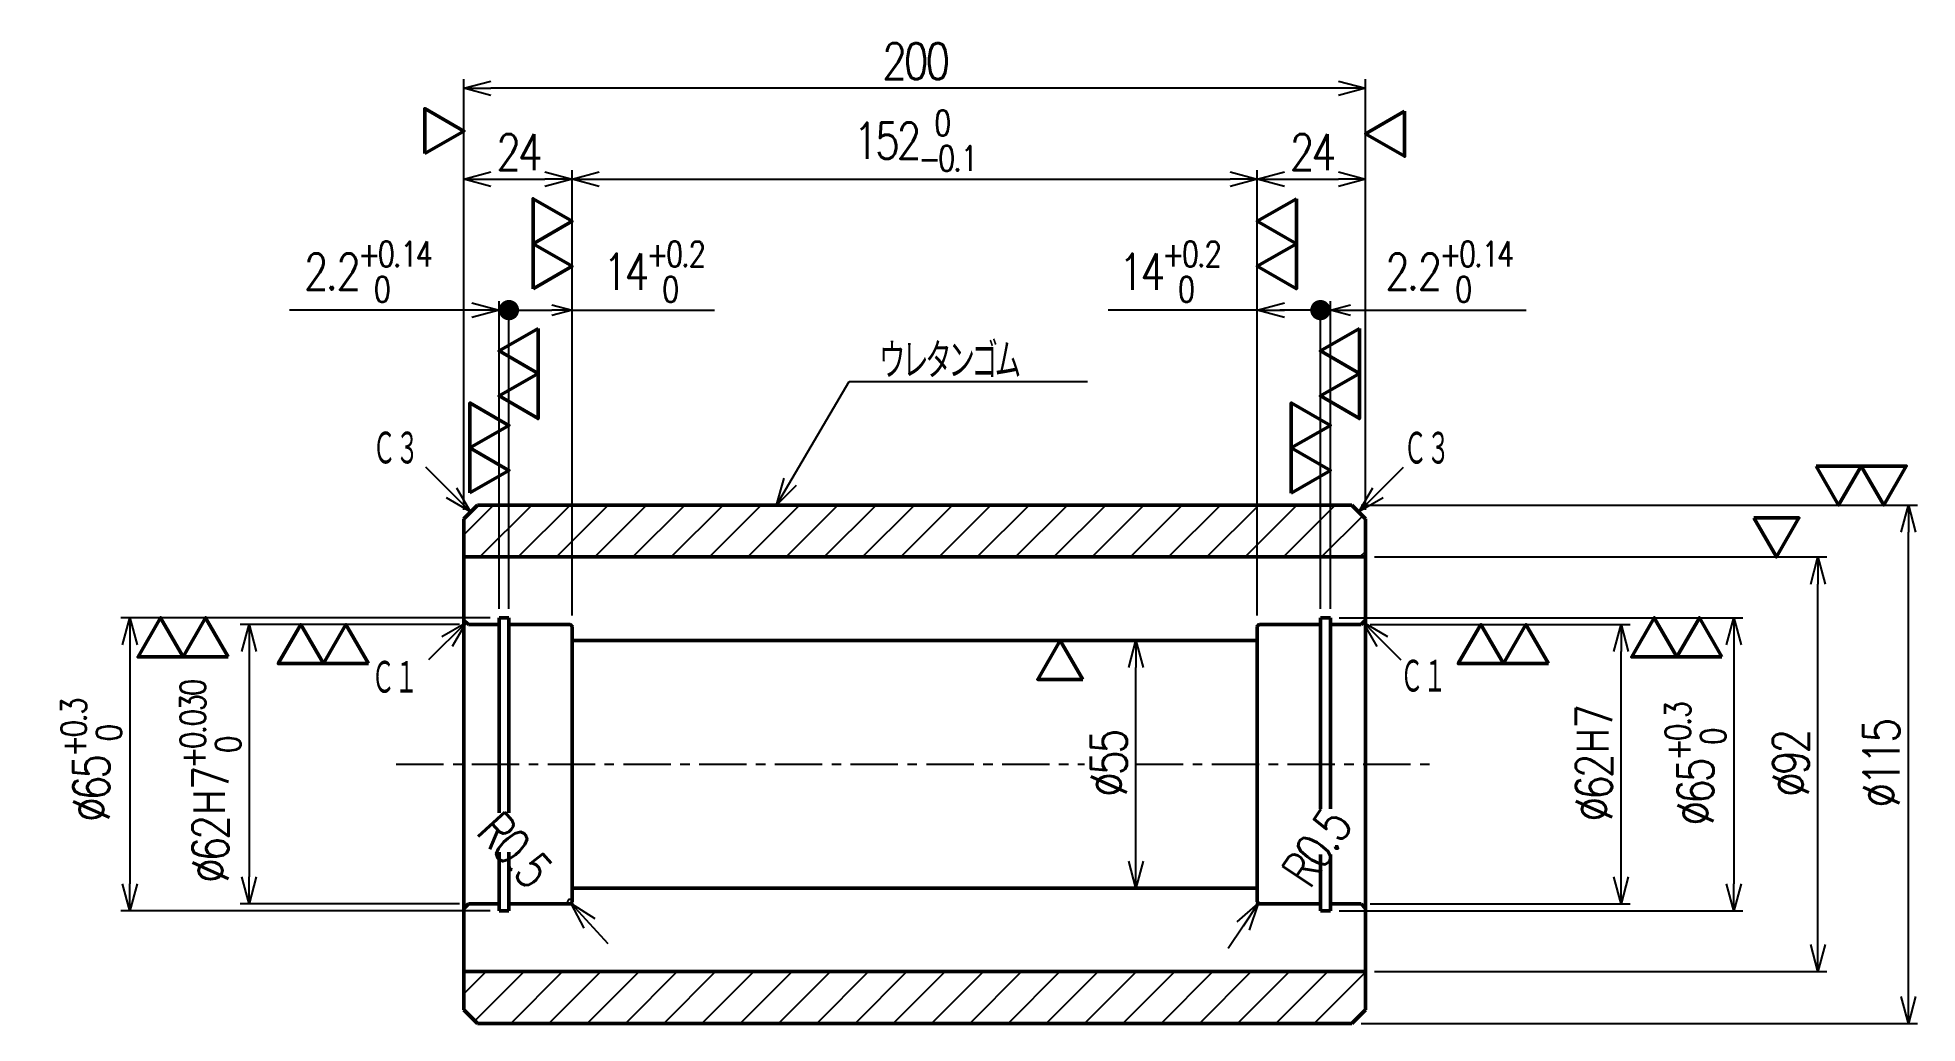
# Model space of a CAD drawing. Header units: millimetres. Extents: x -95 to 322, y -58 to 161.
import ezdxf

# ---------------------------------------------------------------- set-up
doc = ezdxf.new("R2010")
doc.units = ezdxf.units.MM
doc.header["$LTSCALE"] = 0.330709
doc.linetypes.add('CENTER', pattern=[50.8, 31.75, -6.35, 6.35, -6.35])
doc.layers.add('NoLayerName_001', color=7, linetype='Continuous')
doc.layers.add('NoLayerName_002', color=7, linetype='Continuous')
doc.styles.get("Standard").update_dxf_attribs({"font": 'txt', "bigfont": 'extfont2'})
doc.dimstyles.get("Standard").update_dxf_attribs({"dimtxt": 2.5, "dimasz": 2.5, "dimexe": 1.25, "dimexo": 0.625, "dimtad": 1, "dimdec": 3, "dimzin": 0, "dimdsep": 46, "dimtxsty": 'Standard', "dimcen": 2.5, "dimadec": 0, "dimazin": 0, "dimtfac": 0.75, "dimtdec": 3, "dimtmove": 0, "dimatfit": 3, "dimfxl": 1, "dimarcsym": 0})

# ---------------------------------------------------------------- blocks, each defined once
blk = doc.blocks.new('DIM_0002')
at = {"color": 3, "linetype": 'Continuous', "lineweight": 25}
blk.add_line((20.97, 16.37), (12.65, 8.05), dxfattribs=at)
blk.add_lwpolyline([(15.59, 13.26), (20.97, 16.37), (17.86, 10.99)], dxfattribs=at)
at = {"color": 2, "linetype": 'Continuous', "lineweight": 50, "width": 0.583333}
blk.add_text('Ｃ１', height=8, dxfattribs=at).set_placement((0, 0))
blk = doc.blocks.new('_OPEN30')
at = {"color": 0, "linetype": 'ByBlock', "lineweight": -2}
for p, q in [((-1, 0.267949), (0, 0)), ((0, 0), (-1, -0.267949)), ((0, 0), (-1, 0))]:
    blk.add_line(p, q, dxfattribs=at)
blk = doc.blocks.new('*D9')
at = {"layer": 'Defpoints', "color": 0}
for p in [(149.09, 27.5), (176, 27.5), (176, -27.5)]:
    blk.add_point(p, dxfattribs=at)
at = {"layer": 'NoLayerName_001', "color": 0, "linetype": 'Continuous', "lineweight": 25}
blk.add_line((149.09, -21.5), (149.09, 21.5), dxfattribs=at)
at = {"layer": 'NoLayerName_001', "color": 0, "lineweight": 25, "xscale": 6, "yscale": 6, "zscale": 6}
for p, rotation in [((149.09, 27.5), 90), ((149.09, -27.5), 270)]:
    blk.add_blockref('_OPEN30', p, dxfattribs=dict(at, rotation=rotation))
at = {"layer": 'NoLayerName_001', "color": 2, "lineweight": 50, "insert": (143.09, 0), "char_height": 8, "attachment_point": 5, "rotation": 90}
blk.add_mtext('\\W0.8000;\\T0.8750;%%c55', dxfattribs=at)
blk = doc.blocks.new('SX_FinishSymbol_2')
at = {"color": 0, "linetype": 'ByBlock', "lineweight": -2}
for points in [[(-1, 0.866), (-0.5, 0), (0, 0.866)], [(0, 0.866), (0.5, 0), (1, 0.866)]]:
    blk.add_lwpolyline(points, close=True, dxfattribs=at)
blk = doc.blocks.new('DIM_0003')
at = {"color": 3, "linetype": 'Continuous', "lineweight": 25}
blk.add_line((0, 16.13), (8.32, 7.81), dxfattribs=at)
blk.add_lwpolyline([(3.11, 10.75), (0, 16.13), (5.38, 13.02)], dxfattribs=at)
at = {"color": 2, "linetype": 'Continuous', "lineweight": 50, "width": 0.583333}
blk.add_text('Ｃ１', height=8, dxfattribs=at).set_placement((8.19, 0))
blk = doc.blocks.new('*D12')
at = {"layer": 'Defpoints', "color": 0}
for p in [(1, 31), (-47.65, -31), (1, -31)]:
    blk.add_point(p, dxfattribs=at)
at = {"layer": 'NoLayerName_001', "color": 0, "linetype": 'Continuous', "lineweight": 25}
for p, q in [((-1, 31), (-49.65, 31)), ((-47.65, 25), (-47.65, -25)), ((-1, -31), (-49.65, -31))]:
    blk.add_line(p, q, dxfattribs=at)
at = {"layer": 'NoLayerName_001', "color": 0, "lineweight": 25, "xscale": 6, "yscale": 6, "zscale": 6}
for p, rotation in [((-47.65, 31), 90.00000000000001), ((-47.65, -31), 270)]:
    blk.add_blockref('_OPEN30', p, dxfattribs=dict(at, rotation=rotation))
at = {"layer": 'NoLayerName_001', "color": 2, "lineweight": 50, "insert": (-56.19, -3.92), "char_height": 8, "attachment_point": 5, "rotation": 90}
blk.add_mtext('\\A1;\\W0.8000;\\T0.8750;%%c62Ｈ7{{\\H0.70x;\\A1;\\S+0.030^  0;}}', dxfattribs=at)
blk = doc.blocks.new('*D13')
at = {"layer": 'Defpoints', "color": 0}
for p in [(200, 46), (300.35, 46), (200, -46)]:
    blk.add_point(p, dxfattribs=at)
at = {"layer": 'NoLayerName_001', "color": 0, "linetype": 'Continuous', "lineweight": 25}
for p, q in [((202, 46), (302.35, 46)), ((300.35, -40), (300.35, 40)), ((202, -46), (302.35, -46))]:
    blk.add_line(p, q, dxfattribs=at)
at = {"layer": 'NoLayerName_001', "color": 0, "lineweight": 25, "xscale": 6, "yscale": 6, "zscale": 6}
for p, rotation in [((300.35, 46), 90), ((300.35, -46), 270)]:
    blk.add_blockref('_OPEN30', p, dxfattribs=dict(at, rotation=rotation))
at = {"layer": 'NoLayerName_001', "color": 2, "lineweight": 50, "insert": (294.35, 0), "char_height": 8, "attachment_point": 5, "rotation": 90}
blk.add_mtext('\\W0.8000;\\T0.8750;%%c92', dxfattribs=at)
blk = doc.blocks.new('SX_FinishSymbol_1')
at = {"color": 0, "linetype": 'ByBlock', "lineweight": -2}
blk.add_lwpolyline([(-0.5, 0.866), (0, 0), (0.5, 0.866)], close=True, dxfattribs=at)
blk = doc.blocks.new('*D15')
at = {"layer": 'Defpoints', "color": 0}
for p in [(24, 129.85), (0, 57.5), (24, 31)]:
    blk.add_point(p, dxfattribs=at)
at = {"layer": 'NoLayerName_001', "color": 0, "linetype": 'Continuous', "lineweight": 25}
for p, q in [((0, 59.5), (0, 131.85)), ((6, 129.85), (18, 129.85)), ((24, 33), (24, 131.85))]:
    blk.add_line(p, q, dxfattribs=at)
at = {"layer": 'NoLayerName_001', "color": 0, "lineweight": 25, "xscale": 6, "yscale": 6, "zscale": 6, "rotation": 180}
blk.add_blockref('_OPEN30', (0, 129.85), dxfattribs=at)
at = {"layer": 'NoLayerName_001', "color": 0, "lineweight": 25, "xscale": 6, "yscale": 6, "zscale": 6}
blk.add_blockref('_OPEN30', (24, 129.85), dxfattribs=at)
at = {"layer": 'NoLayerName_001', "color": 2, "lineweight": 50, "insert": (12, 135.85), "char_height": 8, "attachment_point": 5}
blk.add_mtext('\\W0.8000;\\T0.8750;24', dxfattribs=at)
blk = doc.blocks.new('*D16')
at = {"layer": 'Defpoints', "color": 0}
for p in [(200, 129.85), (200, 57.5), (176, 31)]:
    blk.add_point(p, dxfattribs=at)
at = {"layer": 'NoLayerName_001', "color": 0, "linetype": 'Continuous', "lineweight": 25}
for p, q in [((176, 33), (176, 131.85)), ((182, 129.85), (194, 129.85)), ((200, 59.5), (200, 131.85))]:
    blk.add_line(p, q, dxfattribs=at)
at = {"layer": 'NoLayerName_001', "color": 0, "lineweight": 25, "xscale": 6, "yscale": 6, "zscale": 6, "rotation": 180}
blk.add_blockref('_OPEN30', (176, 129.85), dxfattribs=at)
at = {"layer": 'NoLayerName_001', "color": 0, "lineweight": 25, "xscale": 6, "yscale": 6, "zscale": 6}
blk.add_blockref('_OPEN30', (200, 129.85), dxfattribs=at)
at = {"layer": 'NoLayerName_001', "color": 2, "lineweight": 50, "insert": (188, 135.85), "char_height": 8, "attachment_point": 5}
blk.add_mtext('\\W0.8000;\\T0.8750;24', dxfattribs=at)
blk = doc.blocks.new('*D17')
at = {"layer": 'Defpoints', "color": 0}
for p in [(192.15, 32.5), (192.15, -32.5), (281.71, -32.5)]:
    blk.add_point(p, dxfattribs=at)
at = {"layer": 'NoLayerName_001', "color": 0, "linetype": 'Continuous', "lineweight": 25}
for p, q in [((194.15, 32.5), (283.71, 32.5)), ((281.71, 26.5), (281.71, -26.5)), ((194.15, -32.5), (283.71, -32.5))]:
    blk.add_line(p, q, dxfattribs=at)
at = {"layer": 'NoLayerName_001', "color": 0, "lineweight": 25, "xscale": 6, "yscale": 6, "zscale": 6}
for p, rotation in [((281.71, 32.5), 90), ((281.71, -32.5), 270)]:
    blk.add_blockref('_OPEN30', p, dxfattribs=dict(at, rotation=rotation))
at = {"layer": 'NoLayerName_001', "color": 2, "lineweight": 50, "insert": (273.18, 0), "char_height": 8, "attachment_point": 5, "rotation": 90}
blk.add_mtext('\\A1;\\W0.8000;\\T0.8750;%%c65{\\H5.600000;\\S+0.3^  0;}', dxfattribs=at)
blk = doc.blocks.new('*D18')
at = {"layer": 'Defpoints', "color": 0}
for p in [(7.85, 32.5), (-74.08, -32.5), (7.85, -32.5)]:
    blk.add_point(p, dxfattribs=at)
at = {"layer": 'NoLayerName_001', "color": 0, "linetype": 'Continuous', "lineweight": 25}
for p, q in [((5.85, 32.5), (-76.08, 32.5)), ((-74.08, 26.5), (-74.08, -26.5)), ((5.85, -32.5), (-76.08, -32.5))]:
    blk.add_line(p, q, dxfattribs=at)
at = {"layer": 'NoLayerName_001', "color": 0, "lineweight": 25, "xscale": 6, "yscale": 6, "zscale": 6}
for p, rotation in [((-74.08, 32.5), 90), ((-74.08, -32.5), 270)]:
    blk.add_blockref('_OPEN30', p, dxfattribs=dict(at, rotation=rotation))
at = {"layer": 'NoLayerName_001', "color": 2, "lineweight": 50, "insert": (-82.62, 0.79), "char_height": 8, "attachment_point": 5, "rotation": 90}
blk.add_mtext('\\A1;\\W0.8000;\\T0.8750;%%c65{\\H5.600000;\\S+0.3^  0;}', dxfattribs=at)
blk = doc.blocks.new('*D20')
at = {"layer": 'Defpoints', "color": 0}
for p in [(10, 100.78), (7.8, 32.5), (10, 32.5)]:
    blk.add_point(p, dxfattribs=at)
at = {"layer": 'NoLayerName_001', "color": 0, "linetype": 'Continuous', "lineweight": 25}
for p, q in [((7.8, 100.78), (-38.65, 100.78)), ((1.8, 100.78), (-4.2, 100.78)), ((7.8, 34.5), (7.8, 102.78)), ((7.8, 100.78), (10, 100.78)), ((10, 34.5), (10, 102.78))]:
    blk.add_line(p, q, dxfattribs=at)
at = {"layer": 'NoLayerName_001', "color": 0, "lineweight": 25, "xscale": 6, "yscale": 6, "zscale": 6}
blk.add_blockref('_OPEN30', (7.8, 100.78), dxfattribs=at)
at = {"layer": 'NoLayerName_001', "color": 2, "lineweight": 50, "insert": (-21.42, 109.31), "char_height": 8, "attachment_point": 5}
blk.add_mtext('\\A1;\\W0.8000;\\T0.8750;2.2{\\H5.600000;\\S+0.14^  0;}', dxfattribs=at)
blk = doc.blocks.new('_NONE')
blk = doc.blocks.new('_DOT')
at = {"color": 0, "linetype": 'ByBlock', "lineweight": -2}
blk.add_line((-0.5, 0), (-1, 0), dxfattribs=at)
at = {"color": 0, "linetype": 'ByBlock', "lineweight": -2, "const_width": 0.5}
blk.add_lwpolyline([(-0.25, 0, 1), (0.25, 0, 1)], format="xyb", close=True, dxfattribs=at)
blk = doc.blocks.new('*D22')
at = {"layer": 'Defpoints', "color": 0}
for p in [(190, 100.78), (190, 32.5), (192.2, 32.5)]:
    blk.add_point(p, dxfattribs=at)
at = {"layer": 'NoLayerName_001', "color": 0, "linetype": 'Continuous', "lineweight": 25}
for p, q in [((185.5, 100.78), (181, 100.78)), ((190, 34.5), (190, 102.78)), ((192.2, 100.78), (190, 100.78)), ((192.2, 34.5), (192.2, 102.78)), ((192.2, 100.78), (235.65, 100.78)), ((196.7, 100.78), (201.2, 100.78))]:
    blk.add_line(p, q, dxfattribs=at)
at = {"layer": 'NoLayerName_001', "color": 0, "lineweight": 25, "xscale": 4.5, "yscale": 4.5, "zscale": 4.5}
blk.add_blockref('_DOT', (190, 100.78), dxfattribs=at)
at = {"layer": 'NoLayerName_001', "color": 0, "lineweight": 25, "xscale": 4.5, "yscale": 4.5, "zscale": 4.5, "rotation": 180}
blk.add_blockref('_OPEN30', (192.2, 100.78), dxfattribs=at)
at = {"layer": 'NoLayerName_001', "color": 2, "lineweight": 50, "insert": (218.42, 109.31), "char_height": 8, "attachment_point": 5}
blk.add_mtext('\\A1;\\W0.8000;\\T0.8750;2.2{\\H5.600000;\\S+0.14^  0;}', dxfattribs=at)
blk = doc.blocks.new('*D23')
at = {"layer": 'Defpoints', "color": 0}
for p in [(24, 100.78), (10, 32.5), (24, 31)]:
    blk.add_point(p, dxfattribs=at)
at = {"layer": 'NoLayerName_001', "color": 0, "linetype": 'Continuous', "lineweight": 25}
for p, q in [((10, 34.5), (10, 102.78)), ((14.5, 100.78), (19.5, 100.78)), ((24, 33), (24, 102.78)), ((24, 100.78), (55.57, 100.78))]:
    blk.add_line(p, q, dxfattribs=at)
at = {"layer": 'NoLayerName_001', "color": 0, "lineweight": 25, "xscale": 4.5, "yscale": 4.5, "zscale": 4.5, "rotation": 180}
blk.add_blockref('_DOT', (10, 100.78), dxfattribs=at)
at = {"layer": 'NoLayerName_001', "color": 0, "lineweight": 25, "xscale": 4.5, "yscale": 4.5, "zscale": 4.5}
blk.add_blockref('_OPEN30', (24, 100.78), dxfattribs=at)
at = {"layer": 'NoLayerName_001', "color": 2, "lineweight": 50, "insert": (42.04, 109.31), "char_height": 8, "attachment_point": 5}
blk.add_mtext('\\A1;\\W0.8000;\\T0.8750;14{\\H5.600000;\\S+0.2^  0;}', dxfattribs=at)
blk = doc.blocks.new('*D24')
at = {"layer": 'Defpoints', "color": 0}
for p in [(176, 100.78), (176, 31), (190, 32.5)]:
    blk.add_point(p, dxfattribs=at)
at = {"layer": 'NoLayerName_001', "color": 0, "linetype": 'Continuous', "lineweight": 25}
for p, q in [((176, 100.78), (142.93, 100.78)), ((176, 33), (176, 102.78)), ((190, 100.78), (182, 100.78)), ((190, 34.5), (190, 102.78))]:
    blk.add_line(p, q, dxfattribs=at)
at = {"layer": 'NoLayerName_001', "color": 0, "lineweight": 25, "xscale": 6, "yscale": 6, "zscale": 6, "rotation": 180}
blk.add_blockref('_OPEN30', (176, 100.78), dxfattribs=at)
at = {"layer": 'NoLayerName_001', "color": 2, "lineweight": 50, "insert": (156.46, 109.31), "char_height": 8, "attachment_point": 5}
blk.add_mtext('\\A1;\\W0.8000;\\T0.8750;14{\\H5.600000;\\S+0.2^  0;}', dxfattribs=at)
blk = doc.blocks.new('*D25')
at = {"layer": 'Defpoints', "color": 0}
for p in [(176.22, -30.91), (176.5, -30.5)]:
    blk.add_point(p, dxfattribs=at)
at = {"layer": 'NoLayerName_001', "color": 0, "linetype": 'Continuous', "lineweight": 25}
for p, q in [((176.5, -30.5), (176.22, -30.91)), ((172.87, -35.89), (169.52, -40.87))]:
    blk.add_line(p, q, dxfattribs=at)
at = {"layer": 'NoLayerName_001', "color": 0, "lineweight": 25, "xscale": 6, "yscale": 6, "zscale": 6, "rotation": 56.07538755028647}
blk.add_blockref('_OPEN30', (176.22, -30.91), dxfattribs=at)
at = {"layer": 'NoLayerName_001', "color": 2, "lineweight": 50, "insert": (189.06, -18.66), "char_height": 8, "attachment_point": 5, "rotation": 56.0754}
blk.add_mtext('\\W0.8000;\\T0.8750;R0.5', dxfattribs=at)
blk = doc.blocks.new('*D26')
at = {"layer": 'Defpoints', "color": 0}
for p in [(23.5, -30.5), (23.84, -30.87)]:
    blk.add_point(p, dxfattribs=at)
at = {"layer": 'NoLayerName_001', "color": 0, "linetype": 'Continuous', "lineweight": 25}
for p, q in [((23.5, -30.5), (23.84, -30.87)), ((27.87, -35.31), (31.91, -39.75))]:
    blk.add_line(p, q, dxfattribs=at)
blk.add_arc((23.5, -30.5), 0.5, 47.7122, 270, dxfattribs=at)
at = {"layer": 'NoLayerName_001', "color": 0, "lineweight": 25, "xscale": 6, "yscale": 6, "zscale": 6, "rotation": 132.2886494620278}
blk.add_blockref('_OPEN30', (23.84, -30.87), dxfattribs=at)
at = {"layer": 'NoLayerName_001', "color": 2, "lineweight": 50, "insert": (11.11, -18.81), "char_height": 8, "attachment_point": 5, "rotation": 312.2886}
blk.add_mtext('\\W0.8000;\\T0.8750;R0.5', dxfattribs=at)
blk = doc.blocks.new('*D27')
at = {"layer": 'Defpoints', "color": 0}
for p in [(197, 57.5), (320.41, 57.5), (197, -57.5)]:
    blk.add_point(p, dxfattribs=at)
at = {"layer": 'NoLayerName_001', "color": 0, "linetype": 'Continuous', "lineweight": 25}
for p, q in [((199, 57.5), (322.41, 57.5)), ((320.41, -51.5), (320.41, 51.5)), ((199, -57.5), (322.41, -57.5))]:
    blk.add_line(p, q, dxfattribs=at)
at = {"layer": 'NoLayerName_001', "color": 0, "lineweight": 25, "xscale": 6, "yscale": 6, "zscale": 6}
for p, rotation in [((320.41, 57.5), 90), ((320.41, -57.5), 270)]:
    blk.add_blockref('_OPEN30', p, dxfattribs=dict(at, rotation=rotation))
at = {"layer": 'NoLayerName_001', "color": 2, "lineweight": 50, "insert": (314.41, 0), "char_height": 8, "attachment_point": 5, "rotation": 90}
blk.add_mtext('\\W0.8000;\\T0.8750;%%c115', dxfattribs=at)
blk = doc.blocks.new('*D28')
at = {"layer": 'Defpoints', "color": 0}
for p in [(0, 150.01), (0, 54.5), (200, 54.5)]:
    blk.add_point(p, dxfattribs=at)
at = {"layer": 'NoLayerName_001', "color": 0, "linetype": 'Continuous', "lineweight": 25}
for p, q in [((0, 56.5), (0, 152.01)), ((200, 56.5), (200, 152.01)), ((194, 150.01), (6, 150.01))]:
    blk.add_line(p, q, dxfattribs=at)
at = {"layer": 'NoLayerName_001', "color": 0, "lineweight": 25, "xscale": 6, "yscale": 6, "zscale": 6}
for p, rotation in [((0, 150.01), 180), ((200, 150.01), 360)]:
    blk.add_blockref('_OPEN30', p, dxfattribs=dict(at, rotation=rotation))
at = {"layer": 'NoLayerName_001', "color": 2, "lineweight": 50, "insert": (100, 156.01), "char_height": 8, "attachment_point": 5}
blk.add_mtext('\\W0.8000;\\T0.8750;200', dxfattribs=at)
blk = doc.blocks.new('DIM_0004')
at = {"color": 3, "linetype": 'Continuous', "lineweight": 25}
blk.add_line((0, 0), (9.96, 9.96), dxfattribs=at)
blk.add_lwpolyline([(5.38, 3.11), (0, 0), (3.11, 5.38)], dxfattribs=at)
at = {"color": 2, "linetype": 'Continuous', "lineweight": 50, "width": 0.583333}
blk.add_text('Ｃ３', height=8, dxfattribs=at).set_placement((9.96, 9.96))
blk = doc.blocks.new('DIM_0005')
at = {"color": 3, "linetype": 'Continuous', "lineweight": 25}
blk.add_line((21.74, 0), (11.78, 9.96), dxfattribs=at)
blk.add_lwpolyline([(18.64, 5.38), (21.74, 0), (16.36, 3.11)], dxfattribs=at)
at = {"color": 2, "linetype": 'Continuous', "lineweight": 50, "width": 0.583333}
blk.add_text('Ｃ３', height=8, dxfattribs=at).set_placement((0, 9.99))
blk = doc.blocks.new('*D31')
at = {"layer": 'Defpoints', "color": 0}
for p in [(199, 31), (256.68, 31), (199, -31)]:
    blk.add_point(p, dxfattribs=at)
at = {"layer": 'NoLayerName_001', "color": 0, "linetype": 'Continuous', "lineweight": 25}
for p, q in [((201, 31), (258.68, 31)), ((256.68, -25), (256.68, 25)), ((201, -31), (258.68, -31))]:
    blk.add_line(p, q, dxfattribs=at)
at = {"layer": 'NoLayerName_001', "color": 0, "lineweight": 25, "xscale": 6, "yscale": 6, "zscale": 6}
for p, rotation in [((256.68, 31), 90), ((256.68, -31), 270)]:
    blk.add_blockref('_OPEN30', p, dxfattribs=dict(at, rotation=rotation))
at = {"layer": 'NoLayerName_001', "color": 2, "lineweight": 50, "insert": (250.68, 0), "char_height": 8, "attachment_point": 5, "rotation": 90}
blk.add_mtext('\\W0.8000;\\T0.8750;%%c62Ｈ7', dxfattribs=at)
blk = doc.blocks.new('*D32')
at = {"layer": 'Defpoints', "color": 0}
for p in [(176, 129.85), (24, 31), (176, 31)]:
    blk.add_point(p, dxfattribs=at)
at = {"layer": 'NoLayerName_001', "color": 0, "linetype": 'Continuous', "lineweight": 25}
for p, q in [((24, 33), (24, 131.85)), ((30, 129.85), (170, 129.85)), ((176, 33), (176, 131.85))]:
    blk.add_line(p, q, dxfattribs=at)
at = {"layer": 'NoLayerName_001', "color": 0, "lineweight": 25, "xscale": 6, "yscale": 6, "zscale": 6, "rotation": 180}
blk.add_blockref('_OPEN30', (24, 129.85), dxfattribs=at)
at = {"layer": 'NoLayerName_001', "color": 0, "lineweight": 25, "xscale": 6, "yscale": 6, "zscale": 6}
blk.add_blockref('_OPEN30', (176, 129.85), dxfattribs=at)
at = {"layer": 'NoLayerName_001', "color": 2, "lineweight": 50, "insert": (100, 138.38), "char_height": 8, "attachment_point": 5}
blk.add_mtext('\\A1;\\W0.8000;\\T0.8750;152{\\H5.600000;\\S 0^ -0.1;}', dxfattribs=at)
blk = doc.blocks.new('JZB_0004')
at = {"layer": 'NoLayerName_001', "color": 7, "linetype": 'Continuous', "lineweight": 50}
for p, q in [((200, 92), (0, 92)), ((0, 0), (0, 92)), ((200, 92), (200, 0)), ((1, 77), (0, 78)), ((7.8, 77), (1, 77)), ((7.8, 46), (7.8, 78.5)), ((10, 78.5), (7.8, 78.5)), ((10, 46), (10, 78.5)), ((23.5, 77), (10, 77)), ((24, 76.5), (24, 46)), ((176, 76.5), (176, 46)), ((176.5, 77), (190, 77)), ((190, 46), (190, 78.5)), ((192.2, 78.5), (190, 78.5)), ((192.2, 46), (192.2, 78.5)), ((199, 77), (192.2, 77)), ((200, 78), (199, 77)), ((176, 73.5), (24, 73.5)), ((7.8, 46), (7.8, 35.25)), ((10, 46), (10, 35.25)), ((24, 15.5), (24, 46)), ((176, 15.5), (176, 46)), ((190, 46), (190, 36.1)), ((192.2, 46), (192.2, 36.1)), ((7.8, 26.51), (7.8, 13.5)), ((10, 26.51), (10, 13.5)), ((190, 25.97), (190, 13.5)), ((192.2, 25.97), (192.2, 13.5)), ((24, 18.5), (176, 18.5)), ((0, 14), (1, 15)), ((1, 15), (7.8, 15)), ((7.8, 13.5), (10, 13.5)), ((23.5, 15), (10, 15)), ((176.5, 15), (190, 15)), ((190, 13.5), (192.2, 13.5)), ((192.2, 15), (199, 15)), ((199, 15), (200, 14)), ((0, 0), (200, 0))]:
    blk.add_line(p, q, dxfattribs=at)
for centre, start, end in [((23.5, 76.5), 0, 90), ((176.5, 76.5), 90, 180), ((23.5, 15.5), 270, 0), ((176.5, 15.5), 180, 270)]:
    blk.add_arc(centre, 0.5, start, end, dxfattribs=at)

msp = doc.modelspace()

# ---------------------------------------------------------------- hatches: boundary and pattern name
at = {"layer": 'NoLayerName_001', "linetype": 'Continuous', "lineweight": 25}
h = msp.add_hatch(dxfattribs=at)
h.set_pattern_fill('ANSI31', color=1, scale=1.89)
h.paths.add_polyline_path([(200, 54.5), (200, 46), (0, 46), (0, 54.5), (3, 57.5), (197, 57.5)])
h = msp.add_hatch(dxfattribs=at)
h.set_pattern_fill('ANSI31', color=1, scale=1.89)
h.paths.add_polyline_path([(200, -46), (200, -54.5), (197, -57.5), (3, -57.5), (0, -54.5), (0, -46)])

# ---------------------------------------------------------------- linework, layer by layer
at = {"layer": 'NoLayerName_001', "color": 4, "linetype": 'CENTER', "lineweight": 25}
for p, q in [((-15, 0), (137.6663, 0)), ((149.0901, 0), (215, 0))]:
    msp.add_line(p, q, dxfattribs=at)
at = {"layer": 'NoLayerName_002', "color": 7, "linetype": 'Continuous', "lineweight": 50}
for p, q in [((3, 57.5), (0, 54.5)), ((0, 54.5), (0, 46)), ((197, 57.5), (3, 57.5)), ((197, 57.5), (200, 54.5)), ((200, 54.5), (200, 46)), ((0, -54.5), (0, -46)), ((200, -54.5), (200, -46)), ((0, -54.5), (3, -57.5)), ((197, -57.5), (3, -57.5)), ((197, -57.5), (200, -54.5))]:
    msp.add_line(p, q, dxfattribs=at)

# ---------------------------------------------------------------- block references
at = {"layer": 'NoLayerName_001', "color": 1, "lineweight": 50}
for name, p, xscale, yscale, zscale, rotation in [('SX_FinishSymbol_1', (0, 140.5182), 10, 10, 10, 89.99999999999999), ('SX_FinishSymbol_1', (200, 139.9205), 9.999999999999996, 9.999999999999996, 9.999999999999996, 269.9999999999999), ('SX_FinishSymbol_2', (24, 115.5095), 10, 10, 10, 89.99999999999999), ('SX_FinishSymbol_2', (176, 115.5095), 10.00000000000001, 10.00000000000001, 10.00000000000001, 269.9999999999999), ('SX_FinishSymbol_2', (7.8, 86.7251), 9.999999999999996, 9.999999999999996, 9.999999999999996, 269.9999999999999), ('SX_FinishSymbol_2', (190, 86.725), 9.999999999999996, 9.999999999999996, 9.999999999999996, 269.9999999999999), ('SX_FinishSymbol_2', (10, 70.2017), 10, 10, 10, 89.99999999999999), ('SX_FinishSymbol_2', (192.2, 70.196), 10, 10, 10, 89.99999999999999), ('SX_FinishSymbol_2', (-62.2687, 32.5), 9.999999999999996, 9.999999999999996, 9.999999999999996, 180), ('SX_FinishSymbol_2', (-31.1622, 31), 9.999999999999996, 9.999999999999996, 9.999999999999996, 180), ('SX_FinishSymbol_2', (230.5815, 31), 9.999999999999996, 9.999999999999996, 9.999999999999996, 180), ('SX_FinishSymbol_2', (269.0608, 32.5), 9.999999999999996, 9.999999999999996, 9.999999999999996, 180), ('SX_FinishSymbol_1', (132.2938, 27.5), 9.999999999999996, 9.999999999999996, 9.999999999999996, 180)]:
    msp.add_blockref(name, p, dxfattribs=dict(at, xscale=xscale, yscale=yscale, zscale=zscale, rotation=rotation))
at = {"layer": 'NoLayerName_001', "color": 3, "linetype": 'Continuous', "lineweight": 25}
for name, p in [('DIM_0005', (-20.242, 56)), ('DIM_0004', (198.5, 56)), ('DIM_0002', (-20.4671, 15.1296)), ('DIM_0003', (199.5, 15.3706))]:
    msp.add_blockref(name, p, dxfattribs=at)
at = {"layer": 'NoLayerName_001', "color": 1, "lineweight": 50, "xscale": 10, "yscale": 10, "zscale": 10}
for name, p in [('SX_FinishSymbol_2', (309.9403, 57.5)), ('SX_FinishSymbol_1', (291.1256, 46))]:
    msp.add_blockref(name, p, dxfattribs=at)
at = {"layer": 'NoLayerName_001'}
msp.add_blockref('JZB_0004', (0, -46), dxfattribs=at)

# ---------------------------------------------------------------- texts
at = {"layer": 'NoLayerName_001', "color": 2, "linetype": 'Continuous', "lineweight": 50, "insert": (92.0803, 85.5551), "char_height": 8, "attachment_point": 7, "line_spacing_factor": 0.75}
msp.add_mtext('\\A1;\\W0.6667;\\T0.8750;ウレタンゴム\u3000', dxfattribs=at)

# ---------------------------------------------------------------- dimensions: what is measured, and where the dimension line sits
at = {"layer": 'NoLayerName_001', "color": 3, "linetype": 'Continuous', "lineweight": 50}
for base, p1, p2, angle, override, picture, middle in [((0, 150.007), (200, 54.5), (0, 54.5), 180, {"dimtxt": 8, "dimasz": 6, "dimexe": 2, "dimexo": 2, "dimgap": 2, "dimzin": 8, "dimblk": 'OPEN30', "dimclrd": 0, "dimclre": 0, "dimclrt": 2, "dimtp": 0, "dimtm": 0, "dimlwd": 25, "dimlwe": 25}, '*D28', (100, 150.007)), ((176, 100.779), (190, 32.5), (176, 31), 180, {"dimtxt": 8, "dimasz": 6, "dimexe": 2, "dimexo": 2, "dimgap": 2, "dimzin": 8, "dimblk1": 'NONE', "dimblk2": 'OPEN30', "dimsah": 1, "dimclrd": 0, "dimclre": 0, "dimclrt": 2, "dimtol": 1, "dimtp": 0.2, "dimtm": 0, "dimtfac": 0.7, "dimtdec": 1, "dimtolj": 1, "dimlwd": 25, "dimlwe": 25}, '*D24', (156.4648, 100.779)), ((190, 100.779), (192.2, 32.5), (190, 32.5), 180, {"dimtxt": 8, "dimasz": 4.5, "dimexe": 2, "dimexo": 2, "dimgap": 2, "dimzin": 8, "dimblk1": 'OPEN30', "dimblk2": 'DOT', "dimsah": 1, "dimclrd": 0, "dimclre": 0, "dimclrt": 2, "dimtol": 1, "dimtp": 0.14, "dimtm": 0, "dimtfac": 0.7, "dimtdec": 2, "dimtolj": 1, "dimlwd": 25, "dimlwe": 25}, '*D22', (218.4229, 100.779)), ((320.4145, 57.5), (197, -57.5), (197, 57.5), 90, {"dimtxt": 8, "dimasz": 6, "dimexe": 2, "dimexo": 2, "dimgap": 2, "dimzin": 8, "dimpost": '%%c<>', "dimblk": 'OPEN30', "dimclrd": 0, "dimclre": 0, "dimclrt": 2, "dimtp": 0, "dimtm": 0, "dimlwd": 25, "dimlwe": 25}, '*D27', (320.4145, 0)), ((300.3543, 46), (200, -46), (200, 46), 90, {"dimtxt": 8, "dimasz": 6, "dimexe": 2, "dimexo": 2, "dimgap": 2, "dimzin": 8, "dimpost": '%%c<>', "dimblk": 'OPEN30', "dimclrd": 0, "dimclre": 0, "dimclrt": 2, "dimtp": 0, "dimtm": 0, "dimlwd": 25, "dimlwe": 25}, '*D13', (300.3543, 0)), ((-47.6529, -31), (1, 31), (1, -31), 270, {"dimtxt": 8, "dimasz": 6, "dimexe": 2, "dimexo": 2, "dimgap": 2, "dimzin": 8, "dimpost": '%%c<>Ｈ7{{\\H0.70x;\\A1;\\S+0.030^ 0;}}', "dimblk": 'OPEN30', "dimclrd": 0, "dimclre": 0, "dimclrt": 2, "dimtp": 0.03, "dimtm": 0, "dimtfac": 0.7, "dimtolj": 1, "dimlwd": 25, "dimlwe": 25}, '*D12', (-47.6529, -3.9163)), ((-74.0829, -32.5), (7.85, 32.5), (7.85, -32.5), 270, {"dimtxt": 8, "dimasz": 6, "dimexe": 2, "dimexo": 2, "dimgap": 2, "dimzin": 8, "dimpost": '%%c<>', "dimblk": 'OPEN30', "dimclrd": 0, "dimclre": 0, "dimclrt": 2, "dimtol": 1, "dimtp": 0.3, "dimtm": 0, "dimtfac": 0.7, "dimtdec": 1, "dimtolj": 1, "dimlwd": 25, "dimlwe": 25}, '*D18', (-74.0829, 0.7942)), ((281.7123, -32.5), (192.15, 32.5), (192.15, -32.5), 270, {"dimtxt": 8, "dimasz": 6, "dimexe": 2, "dimexo": 2, "dimgap": 2, "dimzin": 8, "dimpost": '%%c<>', "dimblk": 'OPEN30', "dimclrd": 0, "dimclre": 0, "dimclrt": 2, "dimtol": 1, "dimtp": 0.3, "dimtm": 0, "dimtfac": 0.7, "dimtdec": 1, "dimtolj": 1, "dimlwd": 25, "dimlwe": 25}, '*D17', (281.7123, 0)), ((256.6833, 31), (199, -31), (199, 31), 90, {"dimtxt": 8, "dimasz": 6, "dimexe": 2, "dimexo": 2, "dimgap": 2, "dimzin": 8, "dimpost": '%%c<>Ｈ7', "dimblk": 'OPEN30', "dimclrd": 0, "dimclre": 0, "dimclrt": 2, "dimtp": 0, "dimtm": 0, "dimlwd": 25, "dimlwe": 25}, '*D31', (256.6833, 0)), ((149.0901, 27.5), (176, -27.5), (176, 27.5), 90, {"dimtxt": 8, "dimasz": 6, "dimexe": 2, "dimexo": 2, "dimgap": 2, "dimzin": 8, "dimpost": '%%c<>', "dimblk": 'OPEN30', "dimse1": 1, "dimse2": 1, "dimclrd": 0, "dimclre": 0, "dimclrt": 2, "dimtp": 0, "dimtm": 0, "dimlwd": 25, "dimlwe": 25}, '*D9', (149.0901, 0))]:
    dim = msp.add_linear_dim(base=base, p1=p1, p2=p2, angle=angle, text='\\W0.8000;\\T0.8750;<>', dimstyle='Standard', override=override, dxfattribs=at)
    dim.commit()
    dim.dimension.update_dxf_attribs({"geometry": picture, "text_midpoint": middle, "dimtype": 160})
for base, p1, p2, override, picture, middle in [((176, 129.8513), (24, 31), (176, 31), {"dimtxt": 8, "dimasz": 6, "dimexe": 2, "dimexo": 2, "dimgap": 2, "dimzin": 8, "dimblk": 'OPEN30', "dimclrd": 0, "dimclre": 0, "dimclrt": 2, "dimtol": 1, "dimtp": 0, "dimtm": 0.1, "dimtfac": 0.7, "dimtdec": 1, "dimtolj": 1, "dimlwd": 25, "dimlwe": 25}, '*D32', (100, 129.8513)), ((24, 129.8513), (0, 57.5), (24, 31), {"dimtxt": 8, "dimasz": 6, "dimexe": 2, "dimexo": 2, "dimgap": 2, "dimzin": 8, "dimblk": 'OPEN30', "dimclrd": 0, "dimclre": 0, "dimclrt": 2, "dimtp": 0, "dimtm": 0, "dimlwd": 25, "dimlwe": 25}, '*D15', (12, 129.8513)), ((200, 129.8513), (176, 31), (200, 57.5), {"dimtxt": 8, "dimasz": 6, "dimexe": 2, "dimexo": 2, "dimgap": 2, "dimzin": 8, "dimblk": 'OPEN30', "dimclrd": 0, "dimclre": 0, "dimclrt": 2, "dimtp": 0, "dimtm": 0, "dimlwd": 25, "dimlwe": 25}, '*D16', (188, 129.8513)), ((10, 100.779), (7.8, 32.5), (10, 32.5), {"dimtxt": 8, "dimasz": 6, "dimexe": 2, "dimexo": 2, "dimgap": 2, "dimzin": 8, "dimblk1": 'OPEN30', "dimblk2": 'NONE', "dimsah": 1, "dimclrd": 0, "dimclre": 0, "dimclrt": 2, "dimtol": 1, "dimtp": 0.14, "dimtm": 0, "dimtfac": 0.7, "dimtdec": 2, "dimtolj": 1, "dimlwd": 25, "dimlwe": 25}, '*D20', (-21.4229, 100.779)), ((24, 100.779), (10, 32.5), (24, 31), {"dimtxt": 8, "dimasz": 4.5, "dimexe": 2, "dimexo": 2, "dimgap": 2, "dimzin": 8, "dimblk1": 'DOT', "dimblk2": 'OPEN30', "dimsah": 1, "dimclrd": 0, "dimclre": 0, "dimclrt": 2, "dimtol": 1, "dimtp": 0.2, "dimtm": 0, "dimtfac": 0.7, "dimtdec": 1, "dimtolj": 1, "dimlwd": 25, "dimlwe": 25}, '*D23', (42.0352, 100.779))]:
    dim = msp.add_linear_dim(base=base, p1=p1, p2=p2, text='\\W0.8000;\\T0.8750;<>', dimstyle='Standard', override=override, dxfattribs=at)
    dim.commit()
    dim.dimension.update_dxf_attribs({"geometry": picture, "text_midpoint": middle, "dimtype": 160})
for center, mpoint, picture, middle in [((23.5, -30.5), (23.8364, -30.8699), '*D26', (11.1124, -18.8148)), ((176.5, -30.5), (176.2209, -30.9149), '*D25', (189.0628, -18.6614))]:
    dim = msp.add_radius_dim(center=center, mpoint=mpoint, text='\\W0.8000;\\T0.8750;<>', dimstyle='Standard', override={"dimtxt": 8, "dimasz": 6, "dimexe": 2, "dimexo": 2, "dimgap": 2, "dimtad": 3, "dimzin": 8, "dimblk1": 'NONE', "dimblk2": 'OPEN30', "dimsah": 1, "dimclrd": 0, "dimclre": 0, "dimclrt": 2, "dimtp": 0, "dimtm": 0, "dimtmove": 2, "dimlwd": 25, "dimlwe": 25}, dxfattribs=at)
    dim.commit()
    dim.dimension.update_dxf_attribs({"geometry": picture, "text_midpoint": middle, "dimtype": 164})

# ---------------------------------------------------------------- leaders
at = {"layer": 'NoLayerName_001', "color": 3, "linetype": 'Continuous', "lineweight": 25, "annotation_type": 0, "has_hookline": 1, "hookline_direction": 0, "text_width": 46.2515}
msp.add_leader([(69.3468, 57.5), (85.4553, 84.9301), (91.4553, 84.9301)], dimstyle='Standard', override={"dimtxt": 8, "dimasz": 6, "dimldrblk": 'OPEN30'}, dxfattribs=at)

doc.saveas('drawing.dxf')
